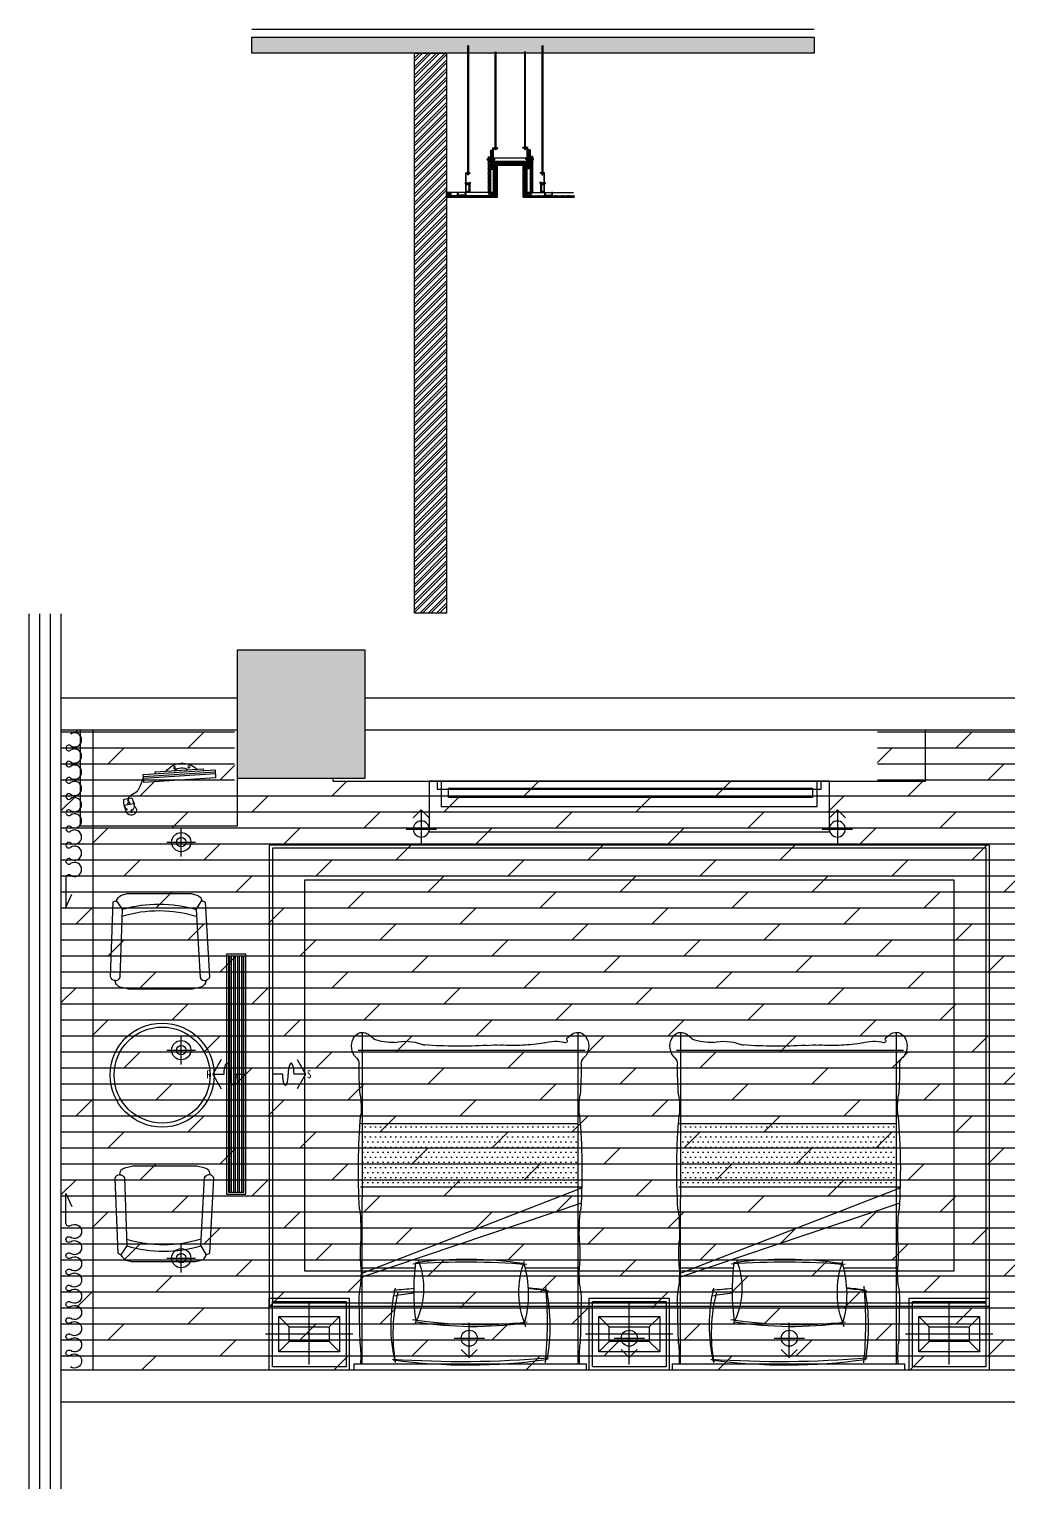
# Model space of a CAD drawing. Extents: x -153478 to 95136, y -45571 to 574449.
# Drawn here: x 32057 to 38178, y 26271 to 35393 of the extents above; entities that cross this region are included whole.
import ezdxf

# ---------------------------------------------------------------- set-up
doc = ezdxf.new("R2010")
doc.units = 0
doc.header["$LTSCALE"] = 10
doc.header["$MEASUREMENT"] = 0
doc.linetypes.add('DASH', pattern=[0.35, 0.25, -0.1])
doc.layers.get('0').update_dxf_attribs({"linetype": 'CONTINUOUS'})
for name, color, linetype in [('2', 4, 'CONTINUOUS'), ('A 固定家具', 43, 'CONTINUOUS'), ('A 活动家具', 43, 'CONTINUOUS'), ('A 装饰完成面', 6, 'CONTINUOUS'), ('A填充', 148, 'CONTINUOUS'), ('A建筑墙体', 160, 'CONTINUOUS'), ('A建筑窗户', 136, 'CONTINUOUS'), ('COLUMN', 9, 'CONTINUOUS'), ('C地面分格', 136, 'CONTINUOUS'), ('D天花分格', 136, 'CONTINUOUS'), ('D天花灯具', 1, 'CONTINUOUS'), ('FURN-WIDE', 4, 'CONTINUOUS'), ('K窗帘线', 43, 'CONTINUOUS'), ('PUB_HATCH', 251, 'CONTINUOUS'), ('TDD—E—立面主轮廓线', 30, 'CONTINUOUS'), ('立、剖、节-标注', 1, 'CONTINUOUS'), ('立、剖、节-粗中线', 3, 'CONTINUOUS')]:
    doc.layers.add(name, color=color, linetype=linetype)
doc.styles.add('-宋体', font='simhei.ttf', dxfattribs={"width": 0.8})

# ---------------------------------------------------------------- blocks, each defined once
blk = doc.blocks.new('_FZH')
at = {"color": 160}
blk.add_lwpolyline([(-0.5, -0.5), (0.5, -0.5), (0.5, 0.5), (-0.5, 0.5)], close=True, dxfattribs=at)
at = {"layer": 'PUB_HATCH', "color": 8}
blk.add_solid([(-0.5, -0.5), (0.5, -0.5), (-0.5, 0.5), (0.5, 0.5)], dxfattribs=at)
blk = doc.blocks.new('DRAPES2')
at = {"layer": 'K窗帘线', "color": 43}
for p, q in [((0, 0), (82, 37.3)), ((186.3, 0), (0, 0))]:
    blk.add_line(p, q, dxfattribs=at)
at = {"layer": 'K窗帘线', "color": 43, "linetype": 'ByBlock', "extrusion": (0, 0, -1)}
for centre, major_axis, start_param, end_param in [((236.9, 53.6), (-31.3, 31.3), 4.8823, 7.06864), ((236.9, 53.6), (-31.3, 31.3), 0.785455, 2.971795), ((338.2, 53.5), (31.3, 31.3), 3.311504, 5.497844), ((338.2, 53.5), (-31.3, 31.3), 0.785455, 2.971795), ((439.4, 53.5), (-31.3, 31.3), 4.8823, 7.06864), ((439.4, 53.5), (-31.3, 31.3), 0.785455, 2.971795), ((540.7, 53.5), (31.3, 31.3), 3.311504, 5.497844), ((540.7, 53.5), (31.3, 31.3), -0.785341, 1.400999), ((641.9, 53.5), (-31.3, 31.3), 4.8823, 7.06864), ((641.9, 53.5), (-31.3, 31.3), 0.785455, 2.971795), ((743.2, 53.5), (31.3, 31.3), 3.311504, 5.497844), ((743.2, 53.5), (-31.3, 31.3), 0.785455, 2.971795), ((844.4, 53.5), (-31.3, 31.3), 4.8823, 7.06864), ((844.4, 53.5), (-31.3, 31.3), 0.785455, 2.971795), ((945.7, 53.5), (31.3, 31.3), 3.311504, 5.497844), ((945.7, 53.5), (31.3, 31.3), -0.785341, 1.400999), ((186.3, 17.8), (-12.6, 12.6), 1.740708, 3.927048), ((287.6, 17.7), (-12.6, 12.6), 1.740708, 6.113388), ((388.8, 17.7), (-12.6, 12.6), 1.740708, 6.113388), ((490.1, 17.7), (12.6, 12.6), 0.169911, 4.542591), ((591.3, 17.7), (12.6, 12.6), 2.356251, 4.542591), ((591.3, 17.7), (-12.6, 12.6), 1.740708, 3.927048), ((692.6, 17.7), (-12.6, 12.6), 1.740708, 6.113388), ((793.8, 17.7), (-12.6, 12.6), 1.740708, 6.113388), ((895.1, 17.7), (12.6, 12.6), 0.169911, 4.542591), ((996.3, 17.7), (12.6, 12.6), 2.356251, 4.542591)]:
    blk.add_ellipse(centre, major_axis=major_axis, ratio=1, start_param=start_param, end_param=end_param, dxfattribs=at)
at = {"layer": 'K窗帘线', "color": 43, "extrusion": (0, 0, -1)}
for centre, major_axis, start_param, end_param in [((1046.7, 53.5), (-31.3, 31.3), 4.8823, 7.06864), ((1046.7, 53.5), (-31.3, 31.3), 0.785455, 2.971795), ((996.1, 17.7), (-12.6, 12.6), 1.740708, 3.927048)]:
    blk.add_ellipse(centre, major_axis=major_axis, ratio=1, start_param=start_param, end_param=end_param, dxfattribs=at)
blk = doc.blocks.new('A$C009A5797')
at = {"layer": 'A 活动家具', "linetype": 'Continuous'}
h = blk.add_hatch(dxfattribs=at)
h.set_pattern_fill('DOTS', color=256, scale=20, style=0)
h.set_pattern_definition([(0, (-14785.876, -183188.47), (15.875, 31.75), [0, -31.75])])
h.paths.add_polyline_path([(672.9, -1541.3), (672.9, -1145.3), (-673.9, -1145.3), (-673.5, -1541.3)])
for p, q in [((725, 0), (-725, 0)), ((-675, -40), (-672.9, -2109)), ((675, -40), (675, -2109)), ((-675.5, -584), (698.3, -1046)), ((-674.4, -606.6), (697, -1139.8)), ((-343.4, -637.4), (-674.4, -637)), ((682.6, -638.4), (342.8, -638)), ((-672.3, -688.7), (684.7, -688.7)), ((-685, -1145.3), (697.2, -1145.3)), ((-684, -1541.3), (672.9, -1541.3)), ((-700.4, -2000), (719.1, -2000))]:
    blk.add_line(p, q, dxfattribs=at)
blk.add_lwpolyline([(-725, 0), (-725, -40), (725, -40), (725, 0)], dxfattribs=at)
for centre, radius, start, end in [((-1575.9, -84.9), 892.2, 354.75915, 2.88184), ((514.2, -279.6), 1008.3, 166.76262, 193.379), ((-51, -6579.3), 6526.4, 85.23673, 93.81934), ((599.9, -228), 1080.4, 170.47988, 193.86928), ((-11.9, -3494.1), 3463.6, 81.8348, 97.77169), ((-2123.1, -295.6), 2604, 354.96355, 5.51745), ((-727.6, -275.4), 1225.7, 349.36162, 9.85155), ((1454.2, -87.4), 770.7, 176.47614, 185.88287), ((20492.4, -723.8), 21187.2, 178.49238, 179.10433), ((-20492.3, -723.8), 21187.2, 0.89567, 1.50762), ((22.2, -2611), 2339.1, 82.24544, 98.83963), ((872.6, -487.9), 567.4, 157.46258, 199.88393), ((54.9, -3054.3), 2771.3, 83.74761, 98.62019), ((1139.9, -495.6), 1490.1, 172.44671, 186.84862), ((-767.7, -510.6), 476.4, 338.04758, 28.07993), ((-291.9, -474.8), 655.3, 342.85913, 16.07365), ((-115.7, -432.5), 577.9, 176.03666, 189.53314), ((115.8, -432.5), 577.9, 350.46686, 3.96334), ((-1479.3, -606), 797.5, 356.782, 5.59148), ((139.9, 3088.4), 3606.5, 260.12572, 262.19158), ((33.1, 4425), 4951.6, 264.086, 265.56212), ((152.3, 1590), 2116.7, 275.68835, 278.8235), ((222.3, 1099.5), 1617.7, 274.96667, 279.48606), ((1479.4, -606), 797.5, 174.40852, 183.218), ((812.5, -727.1), 1497.5, 177.0776, 182.9224), ((-20.9, 3860), 4537.3, 265.74423, 274.74094), ((-21.5, 1703.9), 2398.4, 262.38074, 278.53307), ((-812.4, -727.1), 1497.5, 357.0776, 2.9224), ((-1978.3, -856.8), 1296.3, 353.33019, 2.35813), ((1978.5, -856.8), 1296.3, 177.64187, 186.66981), ((3140.5, -1251.1), 3839, 176.3593, 185.15102), ((-3140.3, -1251.1), 3839, 354.84898, 3.6407), ((-1189.8, -1640.2), 508.8, 350.76993, 5.00453), ((1190, -1640.2), 508.8, 174.99547, 189.23007), ((1981.4, -1910.5), 2675.7, 175.95616, 180.02809), ((-1981.3, -1910.5), 2675.7, 359.97191, 4.04384), ((-748.6, -1913.1), 54.3, 313.7565, 1.4444), ((748.7, -1913.1), 54.3, 178.5556, 226.2435), ((-635.8, -2025.5), 104.9, 135.78413, 208.72126), ((636, -2025.5), 104.9, 331.27874, 44.21587), ((-672.3, -2050.4), 61.1, 204.65516, 287.05817), ((-709.4, -1983.4), 137, 293.70607, 321.95597), ((-483.6, -2398.1), 350.7, 87.74964, 109.64634), ((-403.9, -1777.3), 278.3, 256.29612, 291.05605), ((-335.5, -1849.1), 190.6, 279.54829, 285.67625), ((-71.6, -4861.5), 2836.9, 86.41809, 94.29456), ((168.1, -1228), 804.6, 265.54391, 271.72422), ((273.7, -2953.2), 924.5, 86.58351, 95.04736), ((293.2, -2953.2), 923.5, 79.4443, 87.79245), ((531.4, -1822), 233.7, 252.81922, 285.00129), ((596.7, -2057.8), 11.2, 296.22056, 115.59262), ((709.6, -1983.5), 137, 218.04403, 246.29393), ((672.4, -2050.4), 61.1, 252.94183, 335.34484)]:
    blk.add_arc(centre, radius, start, end, dxfattribs=at)
blk = doc.blocks.new('600x450床头几')
at = {"layer": 'A 活动家具', "color": 8, "linetype": 'Continuous'}
for p, q in [((-50, -190), (-50, 190)), ((-175, 45), (-240, 110)), ((75, 45), (140, 110)), ((222.8, 0), (-322.8, 0)), ((-175, -45), (-240, -110)), ((75, -45), (140, -110))]:
    blk.add_line(p, q, dxfattribs=at)
at = {"layer": 'A 活动家具', "linetype": 'Continuous'}
for points in [[(200, 225), (200, -225), (-300, -225), (-300, 225)], [(180, 205), (180, -205), (-280, -205), (-280, 205)], [(140, -110), (-240, -110), (-240, 110), (140, 110)]]:
    blk.add_lwpolyline(points, close=True, dxfattribs=at)
at = {"layer": 'A 活动家具', "color": 8, "linetype": 'Continuous'}
blk.add_lwpolyline([(75, -45), (-175, -45), (-175, 45), (75, 45)], close=True, dxfattribs=at)
blk = doc.blocks.new('QRQR')
at = {"layer": 'A 活动家具', "linetype": 'Continuous'}
for p, q in [((-230.2, -97.6), (-266.4, -42.7)), ((231.9, -98.3), (266.4, -42.7))]:
    blk.add_line(p, q, dxfattribs=at)
blk.add_lwpolyline([(-191.6, -596.5), (-217.7, -590), (-243.8, -583.5, -0.344151), (-275.6, -542.7, -0.318714), (-303.8, -519.8), (-286.5, -51.7), (-266.4, -42.7, -0.164168), (-235.1, -8.9), (-199.7, 0), (199.7, 0), (235.1, -8.9, -0.298595), (266.4, -42.7), (288.2, -52.5), (315, -520.5, -0.274063), (291.9, -542.7, -0.344151), (260, -583.5), (207.8, -596.5), (-191.6, -596.5)], format="xyb", close=True, dxfattribs=at)
blk.add_lwpolyline([(-275.6, -542.7, 0.318714), (-244.7, -523.6), (-230.2, -97.6, -0.143237), (231.9, -98.3), (255.9, -524.4, 0.364606), (291.9, -542.7)], format="xyb", dxfattribs=at)
at = {"layer": 'A 活动家具', "linetype": 'Continuous', "extrusion": (-1.0584e-16, -3.00163e-16, -1)}
blk.add_ellipse((-0.4, -887.8), major_axis=(600.9, 499.9), ratio=1, start_param=-1.177212, end_param=-0.571226, dxfattribs=at)
blk = doc.blocks.new('QBLOCK2008041212054960')
at = {"layer": 'A 活动家具'}
for p, q in [((-264.3, 158.3, -1040), (172.8, 51.4, -1040)), ((-261.9, 168, -1040), (175.2, 61.1, -1040)), ((-184.5, 174.8, -1040), (-186.9, 165.1, -1040)), ((106.9, 103.6, -1040), (-184.5, 174.8, -1040)), ((104.5, 93.9, -1040), (106.9, 103.6, -1040)), ((219.3, -85.2, -1040), (205.2, -113.3, -1040)), ((267, -98, -1040), (225.5, -82.7, -1040)), ((247.2, -90.7, -1040), (245.6, -94.3, -1040)), ((207.1, -105, -1040), (201, -117.3, -1040)), ((201, -117.3, -1040), (203.1, -118.5, -1040)), ((261.8, -134.2, -1040), (205.2, -113.3, -1040)), ((207.1, -105, -1040), (208.9, -105.9, -1040)), ((234.3, -120.4, -1040), (233, -123.6, -1040)), ((239.3, -108.8, -1040), (237, -114.1, -1040))]:
    blk.add_line(p, q, dxfattribs=at)
at = {"layer": 'A 活动家具', "elevation": -1040}
blk.add_lwpolyline([(-258.3, 182.6), (-270.2, 134), (166.9, 27.1), (178.8, 75.7)], close=True, dxfattribs=at)
at = {"layer": 'A 活动家具'}
for centre in [(-94.4, 172.3, -1040), (-6.2, 150.7, -1040)]:
    blk.add_circle(centre, 6.6, dxfattribs=at)
for centre, radius, start, end in [((-72.4, 61.1, -1040), 128.4, 27.03317, 125.48048), ((-62.9, 90.3, -1040), 69.4, 36.32293, 116.19072), ((223.8, -87.4, -1040), 5, 69.71217, 153.2894), ((214.3, -155.9, -1040), 33.4, 171.1828, 247.4847), ((253.4, -136, -1040), 53.3, 164.76817, 205.26714), ((213.6, -160.9, -1040), 28.6, 244.82124, 324.86169), ((253.4, -136, -1040), 53.3, 154.76293, 164.76817), ((181.3, -161.7, -1040), 27.9, 333.84389, 25.10416), ((181.3, -161.7, -1040), 30.9, 334.41458, 18.50856), ((112.7, -77.2, -1040), 159.6, 321.12939, 350.49259), ((214.7, -114.2, -1040), 51.2, 296.42725, 336.99947), ((265.2, -102.7, -1040), 5, 350.49259, 69.71217)]:
    blk.add_arc(centre, radius, start, end, dxfattribs=at)
for centre, major_axis in [((236, -117.4, -1040), (-7.45, 2.72)), ((242.5, -101.6, -1040), (3.15, 7.28))]:
    blk.add_ellipse(centre, major_axis=major_axis, ratio=0.432067, dxfattribs=at)
for points, knots in [([(247.2, -90.7, -1040), (238.3, -78.1, -1040), (237.2, -65.2, -1040), (204.9, -47.5, -1040), (184.5, -12.3, -1040), (174, 56.2, -1040)], [0, 0, 0, 0, 54.549651, 126.009239, 156.340807, 156.340807, 156.340807, 156.340807]), ([(202, -122, -1040), (200.5, -124.3, -1040), (196.4, -129.2, -1040), (190.1, -135.8, -1040), (183.8, -142.6, -1040), (181.8, -148.2, -1040), (181.3, -150.8, -1040)], [9.51244, 9.51244, 9.51244, 9.51244, 17.355242, 27.460135, 36.892546, 44.800695, 44.800695, 44.800695, 44.800695])]:
    blk.add_open_spline(points, degree=3, knots=knots, dxfattribs=at)
blk = doc.blocks.new('暗装射灯(角度可调)')
at = {"color": 8, "linetype": 'ByBlock'}
for p, q in [((0, -1.9), (0, 1.9)), ((2.4, 0), (-1.9, 0))]:
    blk.add_line(p, q, dxfattribs=at)
blk.add_lwpolyline([(1.4, 1), (2.4, 0), (1.4, -1)], dxfattribs=at)
at = {"color": 0, "linetype": 'ByBlock'}
blk.add_circle((0, 0), 1, dxfattribs=at)
blk = doc.blocks.new('*U62')
at = {"xscale": 50, "yscale": 50, "zscale": 50}
blk.add_blockref('暗装射灯(角度可调)', (27895.3, -2006.6), dxfattribs=at)
blk = doc.blocks.new('暗装筒灯')
at = {"color": 8}
for p, q in [((-90, 0), (90, 0)), ((0, -90), (0, 90))]:
    blk.add_line(p, q, dxfattribs=at)
blk.add_circle((0, 0), 60)
blk.add_circle((0, 0), 30, dxfattribs=at)
blk = doc.blocks.new('*U66')
blk.add_blockref('暗装筒灯', (0, 0))
blk = doc.blocks.new('*U653')
at = {"color": 8}
for p, q in [((-737.5, 42.5), (737.5, 42.5)), ((-737.5, 32.5), (737.5, 32.5)), ((-737.5, 17.5), (737.5, 17.5)), ((-737.5, 7.5), (737.5, 7.5)), ((-737.5, -7.5), (737.5, -7.5)), ((-737.5, -17.5), (737.5, -17.5)), ((-737.5, -32.5), (737.5, -32.5)), ((-737.5, -42.5), (737.5, -42.5))]:
    blk.add_line(p, q, dxfattribs=at)
for points in [[(750, 60), (-750, 60), (-750, -60), (750, -60)], [(737.5, 47.5), (-737.5, 47.5), (-737.5, -47.5), (737.5, -47.5)]]:
    blk.add_lwpolyline(points, close=True)
blk = doc.blocks.new('出风方向图例')
blk.add_line((62.2, 0), (0, 0))
for points in [[(154.2, 92.4), (207, 0), (154.2, -92.4)], [(207, 0), (135.3, 0)]]:
    blk.add_lwpolyline(points)
for centre, major_axis in [((80.4, 0), (0, -68.6)), ((117, 0), (0, 68.6))]:
    blk.add_ellipse(centre, major_axis=major_axis, ratio=0.266667, start_param=4.712389, end_param=7.853982)
at = {"color": 0, "linetype": 'ByBlock', "style": '-宋体', "width": 0.85}
blk.add_attdef('出风方向', (215.1, -25.1), '', height=50, dxfattribs=at)
blk = doc.blocks.new('A$C02E7767C')
at = {"layer": 'C地面分格', "linetype": 'ByBlock'}
h = blk.add_hatch(dxfattribs=at)
h.set_pattern_fill('DOLMIT', color=148, scale=400)
h.set_pattern_definition([(0, (8649.1, -8297.36), (0, 100), []), (45, (8649.1, -8297.36), (-200, 200), [141.421, -282.843])])
edge = h.paths.add_edge_path()
edge.add_line((8900, 4375.3), (8900, 3275.3))
edge.add_line((8900, 3275.3), (7000, 3275.3))
edge.add_line((7000, 3275.3), (7000, 975.3))
edge.add_line((7000, 975.3), (200, 975.3))
edge.add_line((200, 975.3), (200, 4975.3))
edge.add_line((200, 4975.3), (1282, 4975.3))
edge.add_line((1282, 4975.3), (1282, 4657.3))
edge.add_line((1282, 4657.3), (5300, 4657.3))
edge.add_line((5300, 4657.3), (5300, 4975.3))
edge.add_line((5300, 4975.3), (8400, 4975.3))
edge.add_line((8400, 4975.3), (8400, 4375.3))
edge.add_line((8400, 4375.3), (8900, 4375.3))
at = {"layer": 'A 固定家具', "linetype": 'DASH'}
blk.add_lwpolyline([(2621, 4613.3), (4894, 4613.3), (4894, 4553.3), (2621, 4553.3)], close=True, dxfattribs=at)
at = {"layer": 'A 活动家具'}
blk.add_lwpolyline([(1300, 4975.3), (1300, 4375.3), (320, 4375.3), (320, 4975.3)], dxfattribs=at)
for points in [[(5000, 4339.3), (5000, 4657.3), (2500, 4657.3), (2500, 4339.3)], [(2550, 4607.3), (4950, 4607.3), (4950, 4657.3), (2550, 4657.3)]]:
    blk.add_lwpolyline(points, close=True, dxfattribs=at)
for radius in [325, 300]:
    blk.add_circle((830.6, 2819.6), radius, dxfattribs=at)
at = {"layer": 'A 装饰完成面'}
blk.add_line((1900, 4657.3), (1900, 4675.3), dxfattribs=at)
blk.add_lwpolyline([(1900, 4657.3), (5600, 4657.3), (5600, 4975.3)], dxfattribs=at)
at = {"layer": 'A建筑墙体'}
for p, q in [((1300, 5175.3), (200, 5175.3)), ((8300, 5175.3), (2100, 5175.3)), ((1300, 4975.3), (200, 4975.3)), ((8400, 4975.3), (2100, 4975.3)), ((8300, 975.3), (200, 975.3)), ((8300, 775.3), (200, 775.3))]:
    blk.add_line(p, q, dxfattribs=at)
at = {"layer": 'A建筑窗户', "color": 136}
for p, q in [((0, 5075.3), (0, 5701.4)), ((66.7, 5075.3), (66.7, 5701.4)), ((133.3, 5075.3), (133.3, 5701.4)), ((200, 5075.3), (200, 5701.4)), ((0, 875.3), (0, 5075.3)), ((66.7, 875.3), (66.7, 5075.3)), ((133.3, 875.3), (133.3, 5075.3)), ((200, 875.3), (200, 5075.3)), ((0, 234), (0, 875.3)), ((66.7, 234), (66.7, 875.3)), ((133.3, 234), (133.3, 875.3)), ((200, 234), (200, 875.3))]:
    blk.add_line(p, q, dxfattribs=at)
at = {"layer": 'D天花分格', "linetype": 'ByBlock'}
for points in [[(400, 975.3), (400, 4975.3)], [(2575, 4657.3), (2575, 4497.3), (4925, 4497.3), (4925, 4657.3)]]:
    blk.add_lwpolyline(points, dxfattribs=at)
for points in [[(1500, 1375.3), (6000, 1375.3), (6000, 4257.3), (1500, 4257.3)], [(1520, 1395.3), (5980, 1395.3), (5980, 4237.3), (1520, 4237.3)], [(1720, 1595.3), (5780, 1595.3), (5780, 4037.3), (1720, 4037.3)]]:
    blk.add_lwpolyline(points, close=True, dxfattribs=at)
at = {"layer": 'A 活动家具', "linetype": 'Continuous', "xscale": -1, "rotation": 349.8817317012442}
blk.add_blockref('QBLOCK2008041212054960', (875.3, 4593, 1040), dxfattribs=at)
at = {"layer": 'A 活动家具'}
for name, p in [('QRQR', (812.3, 3953.5)), ('600x450床头几', (1800, 1200.3)), ('600x450床头几', (3800, 1200.3)), ('600x450床头几', (5798.9, 1200.3))]:
    blk.add_blockref(name, p, dxfattribs=at)
at = {"layer": 'A 活动家具', "xscale": -1, "rotation": 180}
for name, p in [('A$C009A5797', (2755.4, 975.3)), ('A$C009A5797', (4745, 975.3)), ('QRQR', (839.8, 1654))]:
    blk.add_blockref(name, p, dxfattribs=at)
at = {"layer": 'COLUMN', "color": 3, "xscale": 799.9999999986271, "yscale": 799.9962022249175, "zscale": 799.9962022249176, "rotation": 269.9999999463837}
blk.add_blockref('_FZH', (1700, 5075.3), dxfattribs=at)
at = {"layer": 'D天花灯具', "xscale": -1, "rotation": 270}
for p in [(4456.6, -23538), (7056.6, -23538)]:
    blk.add_blockref('*U62', p, dxfattribs=at)
at = {"layer": 'D天花灯具'}
for p in [(950, 4275.3), (950, 2975.3), (950, 1675.3)]:
    blk.add_blockref('*U66', p, dxfattribs=at)
at = {"layer": 'D天花灯具', "rotation": 270}
for name, p in [('*U653', (1293.9, 2825.3)), ('*U62', (4756.6, 29070.6)), ('*U62', (5756.6, 29070.6)), ('*U62', (6756.6, 29070.6))]:
    blk.add_blockref(name, p, dxfattribs=at)
at = {"layer": 'D天花灯具'}
ref = blk.add_blockref('出风方向图例', (1353.9, 2825.3), dxfattribs=dict(at, xscale=-1))
ref.add_attrib('出风方向', 'R', (1107.5, 2800.2), dxfattribs={"layer": '0', "color": 0, "linetype": 'ByBlock', "height": 50, "style": '-宋体', "width": 0.85})
blk.add_blockref('出风方向图例', (1520, 2825.3), dxfattribs=at).add_auto_attribs({'出风方向': 'S'})
at = {"layer": 'K窗帘线', "xscale": -1, "rotation": 270}
blk.add_blockref('DRAPES2', (230, 3867.8), dxfattribs=at)
at = {"layer": 'K窗帘线', "rotation": 270}
blk.add_blockref('DRAPES2', (230, 2079.5), dxfattribs=at)
blk = doc.blocks.new('A$C6AD4754D')
at = {"color": 148}
for p, q in [((0, 0), (0, 20)), ((0, 20), (8, 20)), ((13, 0), (0, 0)), ((3, 3), (3, 17)), ((3, 17), (8, 17)), ((12.5, 3), (3, 3)), ((8, 17), (8, 20)), ((12.5, 3), (15.5, 4)), ((13, 0), (16, 1)), ((34.8, 4), (15.5, 4)), ((34.3, 1), (16, 1)), ((37.3, 0), (34.3, 1)), ((37.8, 3), (34.8, 4)), ((37.3, 0), (50.3, 0)), ((47.3, 3), (37.8, 3)), ((42.3, 20), (42.3, 17)), ((50.3, 20), (42.3, 20)), ((42.3, 17), (42.3, 20)), ((42.3, 17), (47.3, 17)), ((47.3, 17), (42.3, 17)), ((47.3, 17), (47.3, 3)), ((50.3, 20), (50.3, 0))]:
    blk.add_line(p, q, dxfattribs=at)
blk = doc.blocks.new('R2')
at = {"color": 148}
for p, q in [((-121278.9, 551322.9), (-121278.9, 550527.5)), ((-121273.9, 551322.9), (-121273.9, 550527.5)), ((-121278.9, 550524.5), (-121278.9, 550513.4)), ((-121273.9, 550513.4), (-121278.9, 550513.4)), ((-121273.9, 550524.5), (-121273.9, 550513.4)), ((-121287.9, 550457.4), (-121268, 550457.4)), ((-121287.9, 550449.4), (-121284.9, 550449.4)), ((-121287.9, 550407.1), (-121287.9, 550415.1)), ((-121284.9, 550415.1), (-121287.9, 550415.1)), ((-121268, 550407.1), (-121287.9, 550407.1)), ((-121284.9, 550454.4), (-121271, 550454.4)), ((-121284.9, 550449.4), (-121284.9, 550454.4)), ((-121284.9, 550410.1), (-121284.9, 550415.1)), ((-121271, 550410.1), (-121284.9, 550410.1)), ((-121271, 550444.9), (-121272, 550441.9)), ((-121272, 550441.9), (-121272, 550422.6)), ((-121271, 550419.6), (-121272, 550422.6)), ((-121271, 550454.4), (-121271, 550444.9)), ((-121271, 550419.6), (-121271, 550410.1)), ((-121268, 550444.4), (-121269, 550441.4)), ((-121269, 550441.4), (-121269, 550423.1)), ((-121268, 550420.1), (-121269, 550423.1)), ((-121268, 550420.1), (-121268, 550407.1))]:
    blk.add_line(p, q, dxfattribs=at)
at = {"color": 136}
for p, q in [((-121290.9, 550404.1), (-121290.9, 550527.5)), ((-121290.9, 550527.5), (-121263, 550527.5)), ((-121287.9, 550524.5), (-121263, 550524.5)), ((-121287.9, 550407.1), (-121287.9, 550524.5)), ((-121271.9, 550530.5), (-121280.9, 550530.5)), ((-121280.9, 550527.5), (-121280.9, 550530.5)), ((-121280.9, 550524.5), (-121280.9, 550521.5)), ((-121271.9, 550521.5), (-121280.9, 550521.5)), ((-121271.9, 550527.5), (-121271.9, 550530.5)), ((-121271.9, 550524.5), (-121271.9, 550521.5)), ((-121263, 550524.5), (-121263, 550527.5)), ((-121293.9, 550466.9), (-121293.9, 550457.9)), ((-121290.9, 550466.9), (-121293.9, 550466.9)), ((-121290.9, 550463.9), (-121293.9, 550463.9)), ((-121293.9, 550463.9), (-121290.9, 550463.9)), ((-121290.9, 550460.9), (-121293.9, 550460.9)), ((-121293.9, 550460.9), (-121290.9, 550460.9)), ((-121290.9, 550457.9), (-121293.9, 550457.9)), ((-121287.9, 550463.9), (-121268, 550463.9)), ((-121287.9, 550460.9), (-121268, 550460.9)), ((-121287.9, 550407.1), (-121268, 550407.1)), ((-121268, 550469), (-121265, 550469)), ((-121268, 550469), (-121268, 550407.1)), ((-121265, 550469), (-121265, 550404.1)), ((-121265, 550466.9), (-121262, 550466.9)), ((-121265, 550463.9), (-121262, 550463.9)), ((-121265, 550460.9), (-121262, 550460.9)), ((-121265, 550457.9), (-121262, 550457.9)), ((-121262, 550466.9), (-121262, 550457.9)), ((-121265, 550404.1), (-121290.9, 550404.1))]:
    blk.add_line(p, q, dxfattribs=at)
at = {"layer": 'TDD—E—立面主轮廓线'}
blk.add_blockref('A$C6AD4754D', (-121341.2, 550384.1), dxfattribs=at)
blk = doc.blocks.new('A$C1AE00816')
at = {"layer": '2', "color": 136}
for p, q in [((2.9, 7.9), (40, 7.9)), ((6.6, 4.4), (43.9, 4.4))]:
    blk.add_line(p, q, dxfattribs=at)
for points in [[(6.6, 4.4), (0, 4.4), (0, 7.9), (6.6, 7.9)], [(6.8, 12.1), (2.9, 12.1), (2.9, 0), (6.8, 0)], [(40.2, 4.4), (47.5, 4.4), (47.5, 7.9), (40, 7.9)], [(40.8, 12.1), (44.6, 12.1), (44.6, 0), (40.8, 0)]]:
    blk.add_lwpolyline(points, dxfattribs=at)
blk = doc.blocks.new('R3')
at = {"layer": 'TDD—E—立面主轮廓线'}
h = blk.add_hatch(dxfattribs=at)
h.set_pattern_fill('15厘木工板', color=148, angle=90, pattern_type=2)
h.set_pattern_definition([(110.1363, (-122336.5485, 550874.4185), (-45, 120), [31.9531, -447.34326]), (180, (-122336.548, 550904.42), (-4e-15, -30), [11, -4]), (180, (-122336.548, 550874.42), (-4e-15, -30), [11, -4]), (90, (-122336.548, 550874.419), (-15, 9e-16), []), (90, (-122334.548, 550874.419), (-15, 9e-16), []), (90, (-122347.548, 550874.419), (-15, 9e-16), []), (90, (-122349.548, 550874.419), (-15, 9e-16), [])])
h.paths.add_polyline_path([(-122349.5, 550754.4), (-122334.5, 550754.4), (-122334.5, 550832.4), (-122334.5, 550874.4), (-122349.5, 550874.4)])
h = blk.add_hatch(dxfattribs=at)
h.set_pattern_fill('15厘木工板', color=148, angle=90, pattern_type=2)
h.set_pattern_definition([(110.1363, (-122321.5485, 550832.3831), (-45, 120), [31.9531, -447.34326]), (180, (-122321.548, 550862.383), (-4e-15, -30), [11, -4]), (180, (-122321.548, 550832.383), (-4e-15, -30), [11, -4]), (90, (-122321.548, 550832.383), (-15, 9e-16), []), (90, (-122319.548, 550832.383), (-15, 9e-16), []), (90, (-122332.548, 550832.383), (-15, 9e-16), []), (90, (-122334.548, 550832.383), (-15, 9e-16), [])])
h.paths.add_polyline_path([(-122334.5, 550602.4), (-122319.5, 550602.4), (-122319.5, 550832.4), (-122334.5, 550832.4)])
at = {"layer": '2', "color": 136}
for p, q in [((-122349.5, 550889.4), (-122379.2, 550889.4)), ((-122379.2, 550885.4), (-122379.2, 550889.4)), ((-122353.5, 550885.4), (-122379.2, 550885.4)), ((-122353.5, 550770.5), (-122353.5, 550885.4)), ((-122349.5, 550874.4), (-122349.5, 550889.4))]:
    blk.add_line(p, q, dxfattribs=at)
at = {"layer": '2', "color": 148}
blk.add_line((-122368.6, 550876.4), (-122363.6, 550876.4), dxfattribs=at)
for points in [[(-122368.6, 550876.4), (-122368.6, 551488.3)], [(-122363.6, 550876.4), (-122363.6, 551488.3)], [(-122359.9, 550889.4), (-122359.9, 550893.3), (-122372, 550893.3), (-122372, 550889.4)], [(-122372, 550885.4), (-122372, 550881.2), (-122359.9, 550881.2), (-122359.9, 550885.4)]]:
    blk.add_lwpolyline(points, dxfattribs=at)
at = {"layer": 'FURN-WIDE', "color": 136}
blk.add_line((-122353.5, 550770.5), (-122349.5, 550770.5), dxfattribs=at)
at = {"layer": '立、剖、节-标注', "color": 136}
for p, q in [((-122334.5, 550874.4), (-122349.5, 550874.4)), ((-122334.5, 550832.4), (-122334.5, 550602.4)), ((-122319.5, 550832.4), (-122334.5, 550832.4)), ((-122319.5, 550832.4), (-122319.5, 550602.4)), ((-122319.5, 550832.4), (-122319.5, 550782.4)), ((-122319.5, 550602.4), (-122334.5, 550602.4))]:
    blk.add_line(p, q, dxfattribs=at)
at = {"layer": '立、剖、节-粗中线', "color": 136}
for p, q in [((-122349.5, 550874.4), (-122349.5, 550754.4)), ((-122334.5, 550874.4), (-122334.5, 550754.4)), ((-122334.5, 550754.4), (-122349.5, 550754.4))]:
    blk.add_line(p, q, dxfattribs=at)
at = {"layer": 'TDD—E—立面主轮廓线'}
blk.add_blockref('A$C1AE00816', (-122360.3, 550809.4), dxfattribs=at)

msp = doc.modelspace()

# ---------------------------------------------------------------- hatches: boundary and pattern name
at = {"linetype": 'ByBlock'}
h = msp.add_hatch(dxfattribs=at)
h.set_pattern_fill('CORK', color=148, scale=20, angle=-180)
h.set_pattern_definition([(180, (560622.5809, 353652.948), (-9e-16, -2.5), []), (315, (560621.331, 353654.198), (4.99999999, 4.99999999), [3.53553392, -3.53553392]), (315, (560620.706, 353654.198), (4.99999999, 4.99999999), [3.53553392, -3.53553392]), (315, (560620.081, 353654.198), (4.99999999, 4.99999999), [3.53553392, -3.53553392])])
h.paths.add_polyline_path([(34958.7, 34567.7), (35167.7, 34567.7), (35167.7, 34552.7), (34958.7, 34552.7)])
h = msp.add_hatch(dxfattribs=at)
h.set_pattern_fill('CORK', color=148, scale=20, angle=-90)
h.set_pattern_definition([(270, (-284126.5127, 560016.5511), (2.5, -5e-16), []), (45, (-284127.763, 560015.301), (-4.99999999, 4.99999999), [3.53553392, -3.53553392]), (45, (-284127.763, 560014.676), (-4.99999999, 4.99999999), [3.53553392, -3.53553392]), (45, (-284127.763, 560014.051), (-4.99999999, 4.99999999), [3.53553392, -3.53553392])])
h.paths.add_polyline_path([(34958.7, 34352.7), (34958.7, 34552.7), (34973.7, 34552.7), (34973.7, 34352.7)])
h = msp.add_hatch(dxfattribs=at)
h.set_pattern_fill('CROSS', color=148, scale=15, angle=180)
h.set_pattern_definition([(180, (-284257.7046, 560604.5503), (-3.75, -3.75), [1.875, -5.625]), (270, (-284258.642, 560605.488), (3.75, -3.75), [1.875, -5.625])])
h.paths.add_polyline_path([(35152.7, 34552.7), (34973.7, 34552.7), (34973.7, 34544.2), (35152.7, 34544.2)])
h = msp.add_hatch(dxfattribs=at)
h.set_pattern_fill('CROSS', color=148, scale=15, angle=270)
h.set_pattern_definition([(270, (-491078.118, -284874.7147), (3.75, -3.75), [1.875, -5.625]), (0, (-491079.0555, -284875.652), (3.75, 3.75), [1.875, -5.625])])
h.paths.add_polyline_path([(34973.7, 34544.2), (34973.7, 34352.7), (34982.2, 34352.7), (34982.2, 34544.2)])
h = msp.add_hatch(dxfattribs=at)
h.set_pattern_fill('CROSS', color=148, scale=15, angle=270)
h.set_pattern_definition([(270, (-491066.8724, -284874.7147), (3.75, -3.75), [1.875, -5.625]), (0, (-491067.81, -284875.652), (3.75, 3.75), [1.875, -5.625])])
h.paths.add_polyline_path([(35152.7, 34544.2), (35152.7, 34352.7), (35144.2, 34352.7), (35144.2, 34544.2)])
h = msp.add_hatch(dxfattribs=at)
h.set_pattern_fill('CORK', color=148, scale=20, angle=-90)
h.set_pattern_definition([(270, (-284115.2672, 560016.5511), (2.5, -5e-16), []), (45, (-284116.517, 560015.301), (-4.99999999, 4.99999999), [3.53553392, -3.53553392]), (45, (-284116.517, 560014.676), (-4.99999999, 4.99999999), [3.53553392, -3.53553392]), (45, (-284116.517, 560014.051), (-4.99999999, 4.99999999), [3.53553392, -3.53553392])])
h.paths.add_polyline_path([(35167.7, 34352.7), (35167.7, 34552.7), (35152.7, 34552.7), (35152.7, 34352.7)])
h = msp.add_hatch(dxfattribs=at)
h.set_pattern_fill('CROSS', color=148, scale=15, angle=180)
h.set_pattern_definition([(180, (-284018.7393, 560404.55), (-3.75, -3.75), [1.875, -5.625]), (270, (-284019.6768, 560405.4875), (3.75, -3.75), [1.875, -5.625])])
h.paths.add_polyline_path([(34982.2, 34352.7), (34665.2, 34352.7), (34665.2, 34344.2), (34982.2, 34344.2)])
h = msp.add_hatch(dxfattribs=at)
h.set_pattern_fill('CROSS', color=148, scale=15, angle=180)
h.set_pattern_definition([(180, (-284046.561, 560404.55), (-3.75, -3.75), [1.875, -5.625]), (270, (-284047.4983, 560405.4875), (3.75, -3.75), [1.875, -5.625])])
h.paths.add_polyline_path([(35144.2, 34352.7), (35461.2, 34352.7), (35461.2, 34344.2), (35144.2, 34344.2)])
at = {"layer": 'A填充'}
h = msp.add_hatch(dxfattribs=at)
h.set_pattern_fill('ANSI32', color=148, scale=100)
h.set_pattern_definition([(45, (174819.35, -537727.895), (-26.5165043, 26.5165043), []), (45, (174837.026, -537727.895), (-26.5165043, 26.5165043), [])])
h.paths.add_polyline_path([(34465.2, 35243.2), (34665.2, 35243.2), (34665.2, 31743.2), (34465.2, 31743.2)])
at = {"layer": 'A建筑墙体'}
h = msp.add_hatch(color=8, dxfattribs=at)
h.dxf.hatch_style = 1
h.paths.add_polyline_path([(33447, 35343.2), (36962.7, 35343.2), (36962.7, 35243.2), (33447, 35243.2)])

# ---------------------------------------------------------------- linework, layer by layer
at = {"color": 136}
for p, q in [((35167.7, 34587.8), (34958.7, 34587.8)), ((34958.7, 34372.8), (34668.3, 34372.8)), ((35167.7, 34372.8), (35458.1, 34372.8))]:
    msp.add_line(p, q, dxfattribs=at)
at = {"color": 148, "linetype": 'ByBlock'}
for p, q in [((34691.1, 34352.7), (34665.2, 34372.8)), ((34665.2, 34352.7), (34691.1, 34372.8)), ((34958.7, 34352.7), (34932.8, 34372.8)), ((34932.8, 34352.7), (34958.7, 34372.8)), ((35167.7, 34352.7), (35193.6, 34372.8)), ((35193.6, 34352.7), (35167.7, 34372.8))]:
    msp.add_line(p, q, dxfattribs=at)
at = {"color": 160, "linetype": 'ByBlock'}
msp.add_lwpolyline([(34665.2, 34343.2), (34983.2, 34343.2), (34983.2, 34543.2), (35143.2, 34543.2), (35143.2, 34343.2), (35461.2, 34343.2)], dxfattribs=at)
at = {"color": 136}
for points in [[(34665.2, 34372.8), (34691.1, 34372.8), (34691.1, 34352.7), (34665.2, 34352.7)], [(34932.8, 34372.8), (34958.7, 34372.8), (34958.7, 34352.7), (34932.8, 34352.7)], [(35193.6, 34372.8), (35167.7, 34372.8), (35167.7, 34352.7), (35193.6, 34352.7)]]:
    msp.add_lwpolyline(points, close=True, dxfattribs=at)
at = {"layer": 'A建筑墙体', "color": 160}
msp.add_line((33447, 35393.2), (36962.7, 35393.2), dxfattribs=at)
for points in [[(33447, 35343.2), (36962.7, 35343.2), (36962.7, 35243.2), (33447, 35243.2)], [(34465.2, 35243.2), (34665.2, 35243.2), (34665.2, 31743.2), (34465.2, 31743.2)]]:
    msp.add_lwpolyline(points, close=True, dxfattribs=at)
at = {"layer": 'A建筑墙体', "color": 30}
for points in [[(34958.7, 34567.7), (35167.7, 34567.7), (35167.7, 34552.7), (34958.7, 34552.7)], [(34958.7, 34352.7), (34958.7, 34552.7), (34973.7, 34552.7), (34973.7, 34352.7)], [(35152.7, 34552.7), (34973.7, 34552.7), (34973.7, 34544.2), (35152.7, 34544.2)], [(34973.7, 34544.2), (34973.7, 34352.7), (34982.2, 34352.7), (34982.2, 34544.2)], [(35152.7, 34544.2), (35152.7, 34352.7), (35144.2, 34352.7), (35144.2, 34544.2)], [(35167.7, 34352.7), (35167.7, 34552.7), (35152.7, 34552.7), (35152.7, 34352.7)], [(34982.2, 34352.7), (34665.2, 34352.7), (34665.2, 34344.2), (34982.2, 34344.2)], [(35144.2, 34352.7), (35461.2, 34352.7), (35461.2, 34344.2), (35144.2, 34344.2)]]:
    msp.add_lwpolyline(points, close=True, dxfattribs=at)

# ---------------------------------------------------------------- block references
at = {"linetype": 'ByBlock'}
msp.add_blockref('A$C02E7767C', (32056.5, 26037.4), dxfattribs=at)
at = {"layer": 'TDD—E—立面主轮廓线'}
for name, p in [('R2', (156075, -516031.4)), ('R3', (157521.3, -516234.7))]:
    msp.add_blockref(name, p, dxfattribs=at)
at = {"layer": 'TDD—E—立面主轮廓线', "xscale": -1}
for name, p in [('R3', (-87394.8, -516236.9)), ('R2', (-86013.6, -516031.4))]:
    msp.add_blockref(name, p, dxfattribs=at)

doc.saveas('drawing.dxf')
